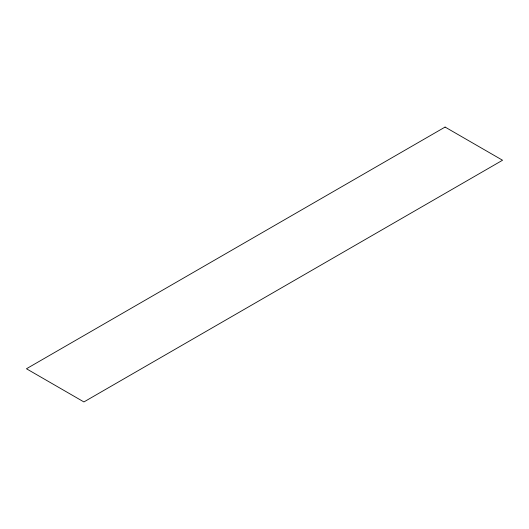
<?xml version="1.0" encoding="UTF-8"?>
<svg xmlns="http://www.w3.org/2000/svg" width="529" height="529" viewBox="0 0 529 529"><rect width="100%" height="100%" fill="white"/><g stroke="black" fill="none" stroke-linecap="round" stroke-linejoin="round"><path stroke-width="0.79" d="M445.087 127.066L26.45 368.759L83.913 401.934L502.55 160.241L445.087 127.066"/></g></svg>
